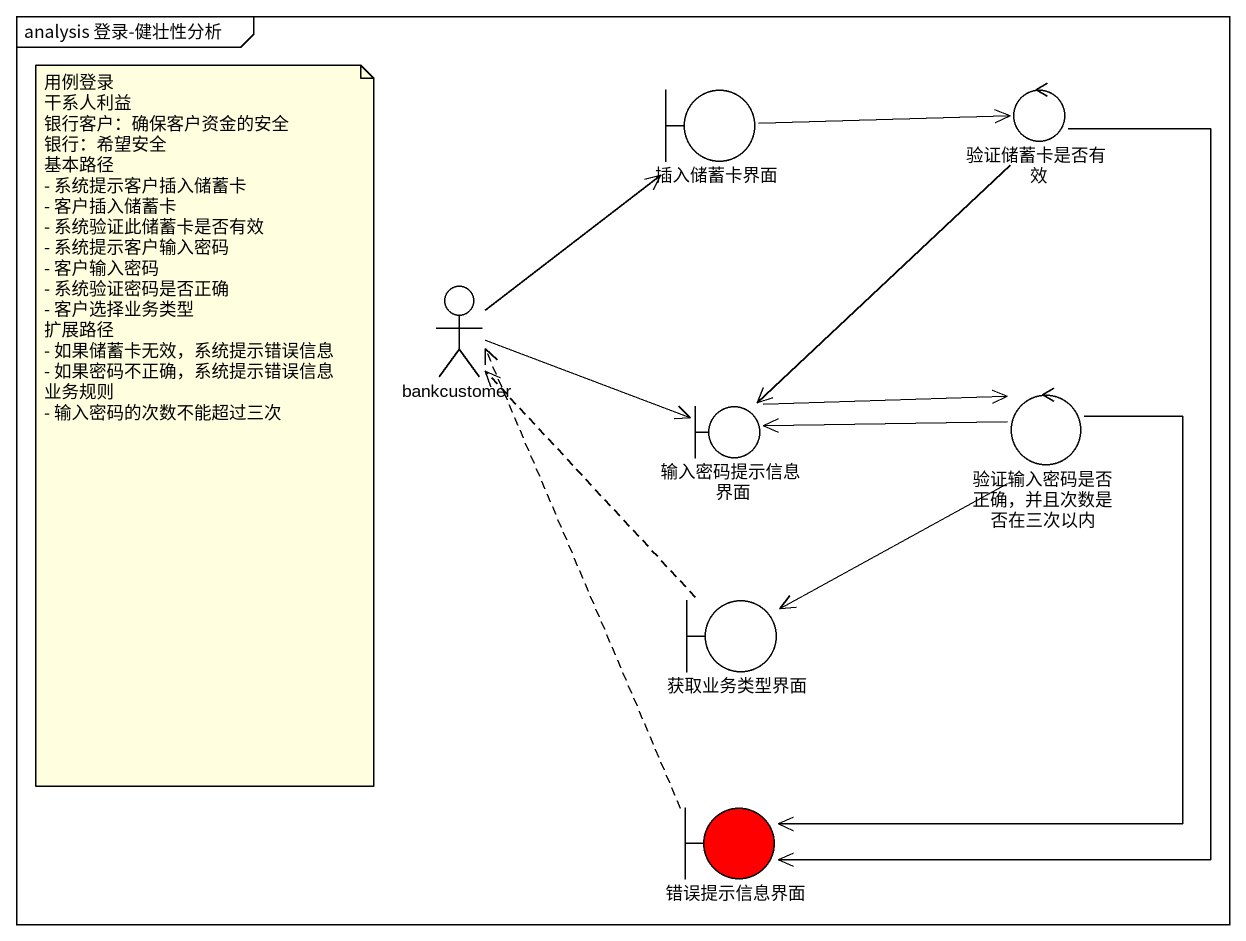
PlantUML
@startuml
mainframe analysis 登录-健壮性分析
boundary 插入储蓄卡界面
control 验证储蓄卡是否有效
actor bankcustomer
boundary 输入密码提示信息界面
control "验证输入密码是否正确，并且次数是否在三次以内" as 验证输入密码是否正确_并且次数是否在三次以内
boundary 获取业务类型界面
boundary 错误提示信息界面 #FF0000
插入储蓄卡界面 -right-> 验证储蓄卡是否有效
验证储蓄卡是否有效 --> 输入密码提示信息界面
验证储蓄卡是否有效 --> 错误提示信息界面
bankcustomer -up-> 插入储蓄卡界面
bankcustomer -right-> 输入密码提示信息界面
输入密码提示信息界面 -right-> 验证输入密码是否正确_并且次数是否在三次以内
验证输入密码是否正确_并且次数是否在三次以内 -left-> 输入密码提示信息界面
验证输入密码是否正确_并且次数是否在三次以内 --> 获取业务类型界面
验证输入密码是否正确_并且次数是否在三次以内 --> 错误提示信息界面
获取业务类型界面 .up.> bankcustomer
错误提示信息界面 .up.> bankcustomer
note as N1
  用例登录
  干系人利益
  银行客户：确保客户资金的安全
  银行：希望安全
  基本路径
  - 系统提示客户插入储蓄卡
  - 客户插入储蓄卡
  - 系统验证此储蓄卡是否有效
  - 系统提示客户输入密码
  - 客户输入密码
  - 系统验证密码是否正确
  - 客户选择业务类型
  扩展路径
  - 如果储蓄卡无效，系统提示错误信息
  - 如果密码不正确，系统提示错误信息
  业务规则
  - 输入密码的次数不能超过三次
end note
@enduml
